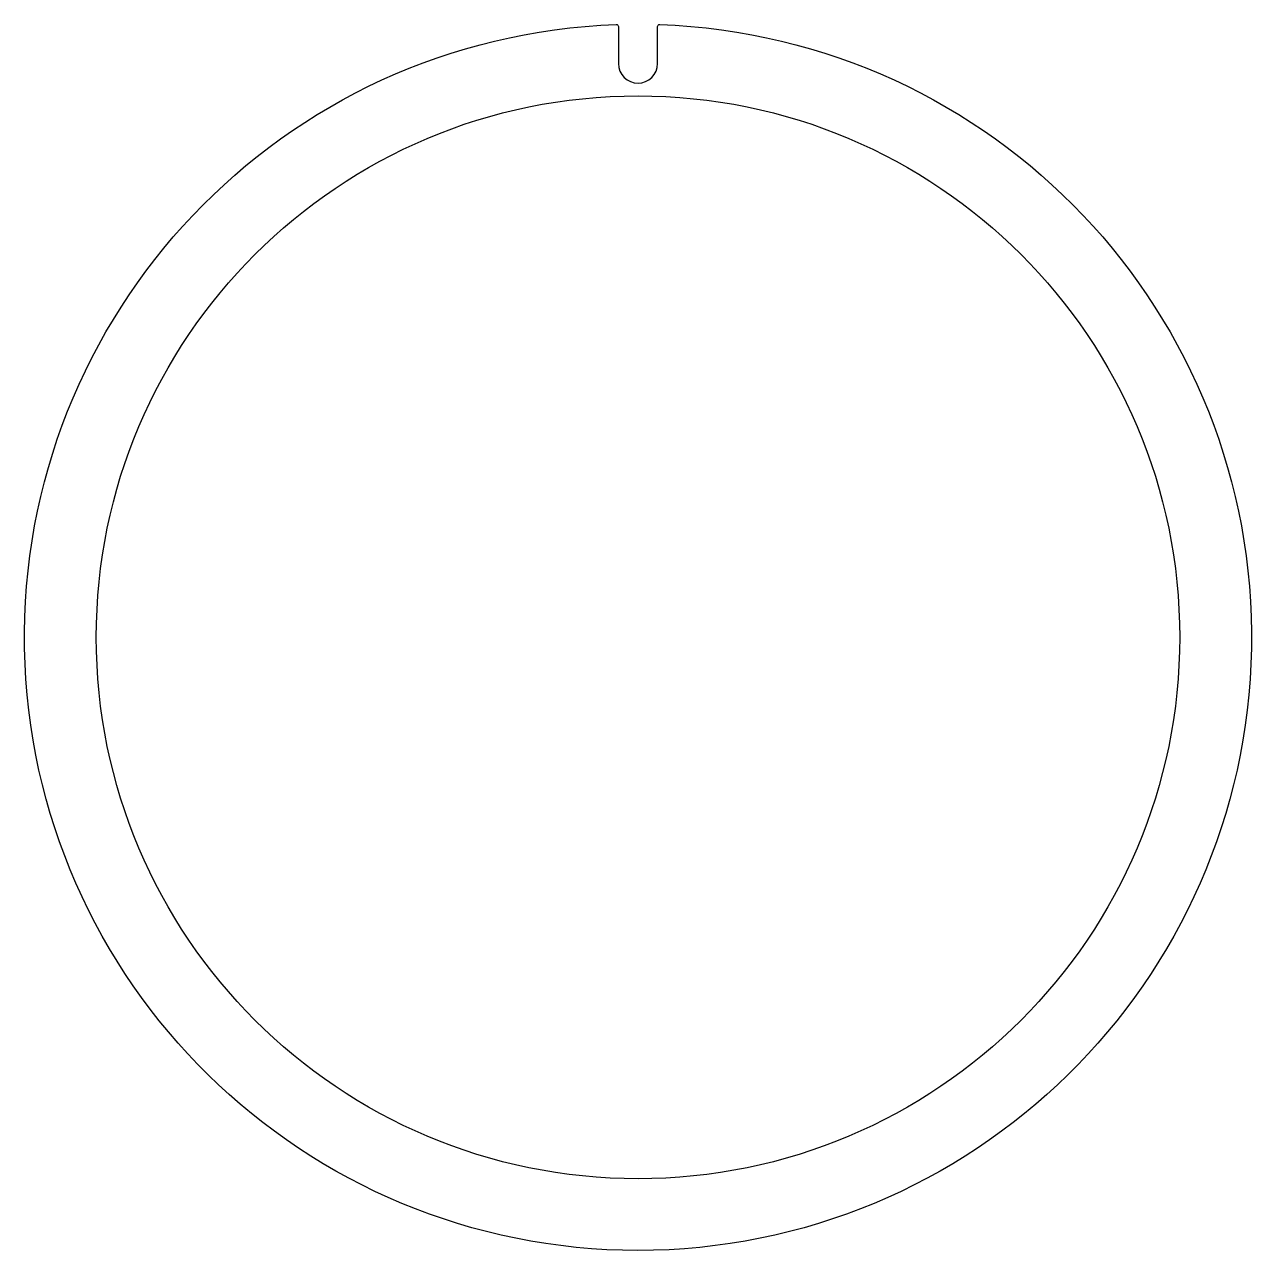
# Model space of a CAD drawing. Header units: millimetres. Extents: x 1846 to 3094, y 793 to 2040.
import ezdxf

# ---------------------------------------------------------------- set-up
doc = ezdxf.new("R2010")
doc.units = ezdxf.units.MM
doc.layers.add('Anel 2mm', color=7, linetype='Continuous')

msp = doc.modelspace()

# ---------------------------------------------------------------- linework, layer by layer
at = {"layer": 'Anel 2mm'}
msp.add_lwpolyline([(2448.192206320755, 2040.474083323515, -0.4246136619694483), (2450.262945870595, 2038.475334736002), (2450.262945870595, 2000.8645240192, 0.4142135623730951), (2470.262945870594, 1980.864524019199), (2470.262945870594, 1980.864524019199, 0.4142135623730951), (2490.262945870594, 2000.8645240192), (2490.262945870594, 2038.475334736002, -0.4246136619694483), (2492.333685420433, 2040.474083323515, -56.5277641234904)], format="xyb", close=True, dxfattribs=at)
msp.add_circle((2470.262945870594, 1416.864524019199), 551, dxfattribs=at)

doc.saveas('drawing.dxf')
